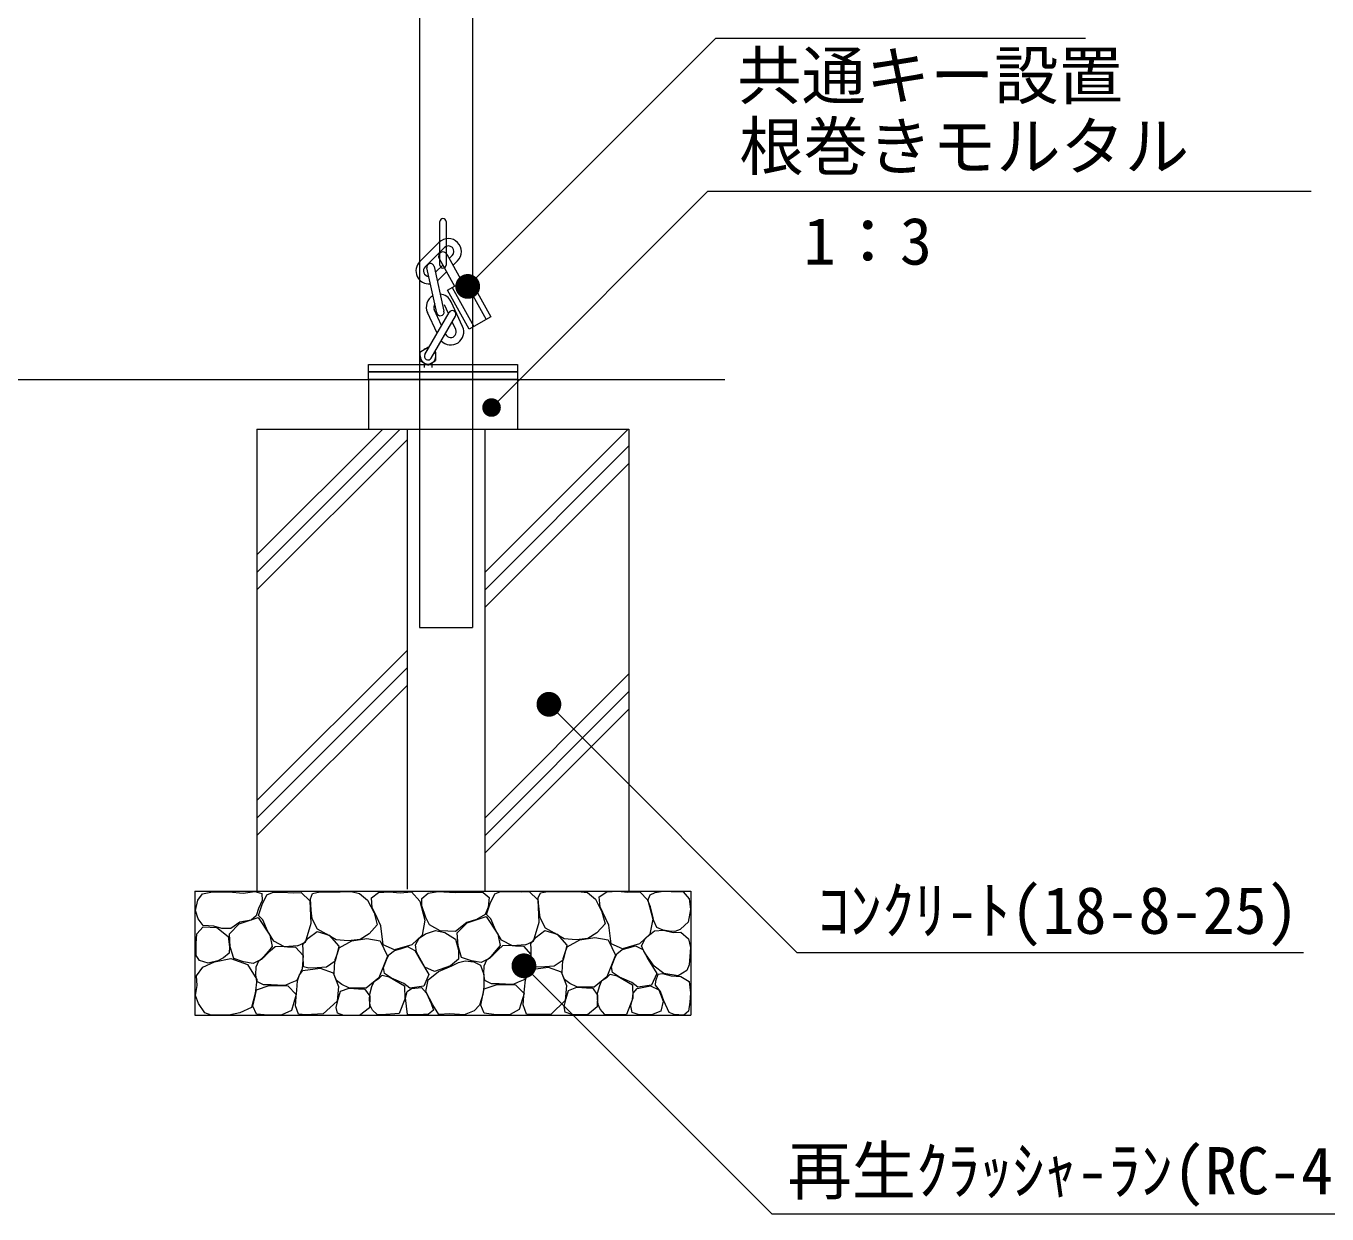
# Model space of a CAD drawing. Units: millimetres, scale not verified. Extents: x 266 to 3005, y 4223 to 6089.
# Drawn here: x 1564 to 2089, y 5048 to 5527 of the extents above; entities that cross this region are included whole.
import ezdxf
from ezdxf.enums import TextEntityAlignment as Align

# ---------------------------------------------------------------- set-up
doc = ezdxf.new("R2010")
doc.units = ezdxf.units.MM
doc.header["$LTSCALE"] = 10
for name, color, linetype, lineweight in [('0_2', 7, 'Continuous', 13), ('K-1', 2, 'Continuous', 15), ('K-2', 7, 'Continuous', 13), ('ハッチ', 4, 'Continuous', 13), ('寸法', 1, 'Continuous', 13), ('本体', 7, 'Continuous', 13)]:
    doc.layers.add(name, color=color, linetype=linetype, lineweight=lineweight)
doc.styles.add('ＭＳ ゴシック', font='')
doc.styles.get('ＭＳ ゴシック').set_extended_font_data('MS Gothic')

# ---------------------------------------------------------------- blocks, each defined once
blk = doc.blocks.new('filled_dot')
at = {"color": 0, "linetype": 'Continuous', "lineweight": -2, "const_width": 1.25}
blk.add_lwpolyline([(-0.625, 0, 1), (0.625, 0, 1)], format="xyb", close=True, dxfattribs=at)

msp = doc.modelspace()

# ---------------------------------------------------------------- linework, layer by layer
at = {"layer": '0_2', "color": 1}
msp.add_lwpolyline([(1764.9, 5148.2), (1771.98, 5141.13), (1864.9, 5048.2), (2177.16, 5048.2)], dxfattribs=at)
at = {"layer": 'K-1'}
for points in [[(1723.11, 5390.5), (1762.26, 5390.5), (1762.26, 5387.5), (1702.26, 5387.5), (1702.26, 5390.5)], [(1702.26, 5387.5), (1762.26, 5387.5), (1762.26, 5384.5), (1702.26, 5384.5)]]:
    msp.add_lwpolyline(points, close=True, dxfattribs=at)
at = {"layer": 'K-2'}
for p, q in [((1731.01, 5430.57), (1731.01, 5448.07)), ((1733.51, 5448.07), (1733.51, 5430.57)), ((1730.75, 5439.73), (1722.94, 5431.98)), ((1732.86, 5437.6), (1725.05, 5429.85)), ((1733.81, 5434.96), (1740.03, 5423.8)), ((1736.03, 5434.4), (1734.8, 5433.18)), ((1729.74, 5411.33), (1725.78, 5429.4)), ((1728.71, 5430.04), (1732.67, 5411.97)), ((1732.18, 5430.59), (1729.23, 5427.66)), ((1730.71, 5433.23), (1736.93, 5422.07)), ((1738.15, 5432.27), (1736.32, 5430.46)), ((1733.7, 5427.86), (1730.33, 5424.53)), ((1740.98, 5424.33), (1749.74, 5408.6)), ((1735.97, 5421.54), (1744.73, 5405.81)), ((1734.45, 5411.01), (1732.83, 5414.54)), ((1740.15, 5405.8), (1735.55, 5415.79)), ((1724.96, 5394.56), (1734.71, 5411.46)), ((1729.86, 5403.06), (1726.01, 5411.4)), ((1727.56, 5393.07), (1737.3, 5409.96)), ((1731.7, 5406.24), (1728.74, 5412.66)), ((1737.43, 5404.55), (1735.99, 5407.68)), ((1723.37, 5395.78), (1726.01, 5397.31)), ((1726.54, 5397.29), (1726.52, 5397.31)), ((1723.11, 5392.29), (1723.11, 5395.34)), ((1729.16, 5395.78), (1729.13, 5395.79)), ((1729.41, 5392.29), (1729.41, 5395.34)), ((1723.37, 5391.85), (1726.01, 5390.32)), ((1724.7, 5391.08), (1724.7, 5389.32)), ((1729.16, 5391.85), (1726.52, 5390.32)), ((1727.82, 5391.08), (1727.82, 5389.32))]:
    msp.add_line(p, q, dxfattribs=at)
msp.add_lwpolyline([(1734.11, 5420.5), (1742.84, 5425.37), (1751.6, 5409.64), (1742.86, 5404.77)], close=True, dxfattribs=at)
for centre, radius, start, end in [((1732.26, 5448.07), 1.25, 0, 180), ((1734.45, 5436), 5.25, 314.7585, 134.7585), ((1732.26, 5434.1), 1.77, 29.1069, 209.1069), ((1734.45, 5436), 2.25, 314.7585, 134.7585), ((1726.64, 5428.25), 5.25, 134.7585, 275.8915), ((1726.64, 5428.25), 2.25, 134.7585, 267.106), ((1727.25, 5429.72), 1.5, 12.3697, 192.3697), ((1732.26, 5430.57), 1.25, 180, 0), ((1726.64, 5428.25), 5.25, 309.6667, 314.7585), ((1730.78, 5413.6), 5.25, 118.9838, 204.7394), ((1730.78, 5413.6), 5.25, 24.7394, 85.7807), ((1730.78, 5413.6), 2.25, 144.2177, 204.7394), ((1731.21, 5411.65), 1.5, 192.3697, 12.3697), ((1736, 5410.71), 1.5, 330.025, 150.025), ((1735.39, 5403.61), 5.25, 223.2896, 24.7394), ((1735.39, 5403.61), 2.25, 204.7394, 24.7394), ((1726.26, 5393.82), 3.5, 85.8434, 94.1566), ((1726.26, 5393.82), 3.5, 145.8434, 154.1566), ((1726.26, 5393.82), 3.15, 176.1168, 31.5842), ((1726.26, 5393.82), 3.5, 205.8434, 214.1566), ((1726.26, 5393.82), 3.15, 88.4658, 119.2351), ((1726.26, 5393.82), 1.5, 150.025, 330.025), ((1726.26, 5393.82), 3.5, 25.8434, 34.1566), ((1726.26, 5393.82), 3.5, 325.8434, 334.1566), ((1726.26, 5393.82), 3.5, 265.8434, 274.1566)]:
    msp.add_arc(centre, radius, start, end, dxfattribs=at)
at = {"layer": 'ハッチ'}
for p, q in [((1657.26, 5306.73), (1715.03, 5364.5)), ((1657.26, 5313.8), (1707.96, 5364.5)), ((1749.13, 5306.67), (1806.96, 5364.5)), ((1657.26, 5299.65), (1717.78, 5360.17)), ((1749.13, 5299.6), (1807.26, 5357.73)), ((1749.13, 5292.53), (1807.26, 5350.66)), ((1657.26, 5214.8), (1717.78, 5275.32)), ((1657.26, 5207.73), (1717.78, 5268.25)), ((1657.26, 5200.66), (1717.78, 5261.18)), ((1749.13, 5207.68), (1807.26, 5265.81)), ((1749.13, 5200.61), (1807.26, 5258.74)), ((1749.13, 5193.53), (1807.26, 5251.66))]:
    msp.add_line(p, q, dxfattribs=at)
for points in [[(1656.48, 5178.08), (1659.25, 5177.38), (1659.38, 5174.47), (1657.86, 5171.31), (1656.97, 5168.28), (1654.95, 5166.63), (1650.4, 5165.75), (1646.73, 5163.22), (1643.06, 5163.22), (1639.9, 5164.11), (1635.6, 5164.49), (1633.57, 5167.14), (1632.56, 5170.55), (1633.45, 5174.6), (1635.34, 5177.25), (1638.72, 5177.81), (1645.95, 5177.99), (1651.66, 5177.51)], [(1678.93, 5172.99), (1678.81, 5175.24), (1679.69, 5177.37), (1682.57, 5177.99), (1686.57, 5177.99), (1690.82, 5177.94), (1695.28, 5178.08), (1698.59, 5177.37), (1701.85, 5174.61), (1704.48, 5169.48), (1705.73, 5164.73), (1702.48, 5161.1), (1698.85, 5158.84), (1694.09, 5158.22), (1689.2, 5158.72), (1685.32, 5160.97), (1681.69, 5162.97), (1679.56, 5167.1), (1679.18, 5170.61)], [(1703.72, 5171.55), (1703.39, 5175.53), (1706.24, 5177.8), (1710.7, 5178.02), (1715.03, 5177.6), (1719.63, 5177.94), (1722.99, 5174.21), (1724.99, 5166.57), (1723.82, 5160.59), (1719.67, 5156.61), (1712.69, 5154.61), (1708.21, 5156.61), (1707.21, 5164.24), (1704.89, 5169.22)], [(1725.4, 5167.73), (1723.73, 5172.39), (1723.73, 5175.27), (1726.33, 5177.51), (1730.34, 5178.16), (1737.23, 5177.69), (1743.94, 5177.88), (1748.5, 5177.79), (1750.83, 5175.74), (1750.55, 5171.83), (1749.25, 5168.85), (1745.8, 5166.8), (1741.89, 5165.59), (1737.32, 5161.96), (1731.08, 5162.34), (1726.8, 5164.66)], [(1770.82, 5173.38), (1770.69, 5175.64), (1771.59, 5177.54), (1774.51, 5178.09), (1778.53, 5178.15), (1782.47, 5178.14), (1786.6, 5178.14), (1790.48, 5177.76), (1793.74, 5175.01), (1796.37, 5169.88), (1797.62, 5165.12), (1794.36, 5161.49), (1790.73, 5159.24), (1785.97, 5158.61), (1781.09, 5159.11), (1777.21, 5161.37), (1773.57, 5163.37), (1771.45, 5167.5), (1771.07, 5171)], [(1795.61, 5171.94), (1795.28, 5175.93), (1798.28, 5177.95), (1802.71, 5178.27), (1806.85, 5177.92), (1811.57, 5177.95), (1814.88, 5174.6), (1816.87, 5166.96), (1815.71, 5160.99), (1811.56, 5157), (1804.58, 5155.01), (1800.09, 5157), (1799.1, 5164.64), (1796.77, 5169.62)], [(1827.84, 5162.86), (1825.78, 5162.05), (1823.5, 5162.13), (1821.01, 5162.57), (1818.44, 5163.6), (1817.26, 5166.31), (1816.68, 5168.73), (1815.94, 5171.96), (1814.91, 5174.46), (1815.8, 5176.8), (1817.8, 5177.74), (1821.01, 5178.24), (1824.31, 5178.2), (1829.04, 5177.99), (1831.58, 5175.19), (1832.09, 5170.86), (1831.07, 5165.8), (1829.74, 5164.55)], [(1661.86, 5154.1), (1658.95, 5150.76), (1655.75, 5149.16), (1651.83, 5149.74), (1647.91, 5151.2), (1646.45, 5155.84), (1646.16, 5161.07), (1650.09, 5165.14), (1657.79, 5167.61), (1662.44, 5160.49), (1663.46, 5155.99)], [(1753.74, 5154.5), (1750.84, 5151.16), (1747.64, 5149.56), (1743.71, 5150.14), (1739.79, 5151.59), (1738.34, 5156.24), (1738.05, 5161.47), (1741.97, 5165.54), (1749.67, 5168.01), (1754.32, 5160.89), (1755.34, 5156.39)], [(1646.19, 5155.79), (1646.03, 5153.29), (1643.84, 5151.42), (1641.5, 5150.17), (1637.59, 5149.23), (1634.15, 5150.32), (1632.74, 5152.35), (1632.74, 5157.2), (1633.05, 5161.1), (1635.55, 5163.92), (1641.03, 5163.6), (1645.72, 5160.01)], [(1685.26, 5147.62), (1681.49, 5147.37), (1678.2, 5147.25), (1676.01, 5147.74), (1675.89, 5152.36), (1675.89, 5154.55), (1675.77, 5156.74), (1677.96, 5159.3), (1681.49, 5161.98), (1686.36, 5160.52), (1690.26, 5156.14), (1688.8, 5150.05)], [(1721.56, 5153.66), (1721.21, 5156.66), (1722.7, 5159.39), (1725.26, 5161.06), (1729.31, 5162.47), (1733.01, 5161.59), (1737.33, 5158.95), (1738.56, 5154.46), (1738.55, 5150.84), (1735.32, 5148.22), (1728.84, 5145.86), (1724.91, 5147.68)], [(1777.15, 5148.01), (1773.38, 5147.77), (1770.09, 5147.65), (1767.9, 5148.13), (1767.77, 5152.76), (1767.77, 5154.95), (1767.65, 5157.14), (1769.84, 5159.7), (1773.38, 5162.37), (1778.25, 5160.91), (1782.14, 5156.53), (1780.68, 5150.45)], [(1813.29, 5154.12), (1812.35, 5156.2), (1813.81, 5159.02), (1815.58, 5160.68), (1817.56, 5162.35), (1821.21, 5162.56), (1825.07, 5161.62), (1828.19, 5161.73), (1831.22, 5159.02), (1832.05, 5155.58), (1831.84, 5151.93), (1831.53, 5148.6), (1830.59, 5146.31), (1827.05, 5144.22), (1821.31, 5145.06), (1817.46, 5148.08), (1814.12, 5152.56)], [(1670.64, 5141.25), (1668.61, 5140.29), (1665.53, 5140.39), (1663.03, 5140.48), (1659.95, 5140.48), (1657.25, 5141.93), (1656.87, 5144.53), (1656.96, 5147.8), (1658.02, 5150.21), (1660.43, 5152.03), (1662.64, 5154.25), (1664.57, 5155.98), (1666.88, 5156.17), (1669.58, 5155.79), (1672.85, 5155.69), (1675.84, 5152.32), (1675.45, 5147.03), (1673.33, 5142.31)], [(1691.55, 5140.65), (1689.32, 5142.26), (1688.45, 5144.62), (1688.57, 5148.09), (1688.82, 5150.7), (1689.69, 5153.18), (1690.44, 5155.42), (1695.53, 5158.27), (1701.61, 5159.14), (1706.95, 5158.27), (1709.93, 5152.07), (1706.46, 5143.38), (1701.36, 5139.16), (1694.29, 5139.28)], [(1716.47, 5141.1), (1713.46, 5142.43), (1711.56, 5143.21), (1708.66, 5145.11), (1708.33, 5147.45), (1709.56, 5150.57), (1710.45, 5152.57), (1712.68, 5154.36), (1715.13, 5155.03), (1718.03, 5155.92), (1720.93, 5154.36), (1723.16, 5150.35), (1726.61, 5144.66), (1724.5, 5139.98), (1718.92, 5139.2)], [(1762.52, 5141.65), (1760.5, 5140.69), (1757.42, 5140.78), (1754.91, 5140.88), (1751.83, 5140.88), (1749.14, 5142.32), (1748.75, 5144.92), (1748.85, 5148.2), (1749.91, 5150.6), (1752.31, 5152.43), (1754.53, 5154.64), (1756.45, 5156.38), (1758.77, 5156.57), (1761.46, 5156.18), (1764.74, 5156.09), (1767.72, 5152.72), (1767.34, 5147.43), (1765.22, 5142.71)], [(1783.44, 5141.04), (1781.2, 5142.66), (1780.33, 5145.01), (1780.46, 5148.49), (1780.71, 5151.1), (1781.58, 5153.58), (1782.32, 5155.81), (1787.41, 5158.67), (1793.5, 5159.54), (1798.84, 5158.67), (1801.82, 5152.46), (1798.34, 5143.77), (1793.25, 5139.55), (1786.17, 5139.68)], [(1808.35, 5141.49), (1805.34, 5142.83), (1803.45, 5143.61), (1800.55, 5145.5), (1800.21, 5147.84), (1801.44, 5150.96), (1802.33, 5152.97), (1804.56, 5154.75), (1807.02, 5155.42), (1809.91, 5156.31), (1812.81, 5154.75), (1815.04, 5150.74), (1818.5, 5145.06), (1816.38, 5140.38), (1810.81, 5139.6)], [(1638.76, 5128.36), (1636.29, 5129.23), (1633.68, 5133.01), (1632.51, 5136.2), (1633.1, 5140.27), (1632.95, 5144.19), (1635.42, 5147.68), (1640.22, 5149.86), (1646.76, 5151.17), (1653.44, 5148.7), (1657.22, 5142.74), (1656.5, 5137.08), (1655.04, 5131.41), (1650.39, 5129.23), (1645.89, 5128.36)], [(1676.93, 5128.43), (1674.07, 5128.69), (1672.78, 5132.07), (1673.04, 5135.7), (1673.29, 5138.43), (1673.68, 5142.2), (1674.46, 5144.53), (1675.76, 5146.35), (1682.78, 5147.26), (1687.98, 5145.31), (1690.18, 5139.86), (1689.66, 5133.89), (1683.95, 5128.82)], [(1738.48, 5149.5), (1741.25, 5150.24), (1744.71, 5149.86), (1747.38, 5148.52), (1748.71, 5144.75), (1748.71, 5139.71), (1748.27, 5136.68), (1746.94, 5132.31), (1744.79, 5130.09), (1740.79, 5128.39), (1735.08, 5128.83), (1730.64, 5128.61), (1728.12, 5132.46), (1725.31, 5137.79), (1726.28, 5142.49), (1730.53, 5145.86), (1735.85, 5148.15)], [(1768.82, 5128.51), (1765.93, 5128.69), (1764.66, 5132.47), (1764.92, 5136.1), (1765.18, 5138.83), (1765.57, 5142.59), (1766.35, 5144.93), (1767.65, 5146.75), (1774.66, 5147.66), (1779.86, 5145.71), (1782.07, 5140.26), (1781.55, 5134.28), (1775.86, 5128.76)], [(1661.79, 5128.28), (1657.06, 5128.73), (1655.59, 5132), (1656.49, 5135.94), (1657.06, 5138.53), (1662.24, 5140.22), (1669.69, 5140.11), (1673.07, 5136.62), (1671.15, 5130.2), (1667.32, 5128.5)], [(1707.53, 5128.48), (1705.78, 5128.59), (1703.82, 5130.34), (1702.94, 5132.19), (1702.62, 5134.49), (1702.72, 5136.78), (1703.6, 5139.83), (1704.47, 5141.91), (1706.55, 5143.22), (1707.75, 5144.42), (1710.59, 5143.76), (1716.81, 5140.16), (1716.92, 5134.81), (1714.63, 5129.03)], [(1753.7, 5128.46), (1748.94, 5129.13), (1747.48, 5132.39), (1748.38, 5136.34), (1748.94, 5138.93), (1754.13, 5140.62), (1761.57, 5140.51), (1764.95, 5137.01), (1763.04, 5130.59), (1759.31, 5128.59)], [(1799.65, 5128.49), (1797.51, 5128.54), (1795.7, 5130.73), (1794.83, 5132.59), (1794.5, 5134.88), (1794.61, 5137.17), (1795.48, 5140.23), (1796.36, 5142.3), (1798.43, 5143.61), (1799.63, 5144.81), (1802.47, 5144.16), (1808.7, 5140.56), (1808.81, 5135.21), (1806.2, 5128.64)], [(1810.95, 5128.52), (1808.49, 5129.41), (1808.07, 5132.01), (1808.7, 5134.72), (1809.01, 5137.22), (1810.57, 5138.99), (1813.18, 5139.62), (1815.89, 5140.14), (1819.23, 5138.47), (1821.1, 5133.99), (1820.16, 5129.93), (1816.4, 5128.47)], [(1818.07, 5142.16), (1818.98, 5144.81), (1820.81, 5145.11), (1824.27, 5144.2), (1828.13, 5143.89), (1831.59, 5141.86), (1832.1, 5137.29), (1831.79, 5133.53), (1831.28, 5129.87), (1829.35, 5128.35), (1825.45, 5128.52), (1823.45, 5129.36), (1821.32, 5134.14), (1820, 5137.8), (1817.97, 5140.34)], [(1692.3, 5128.23), (1689.69, 5129.1), (1689.19, 5131.46), (1690.06, 5134.69), (1690.93, 5137.92), (1694.41, 5139.16), (1698.26, 5138.91), (1700.62, 5138.91), (1702.73, 5135.93), (1702.61, 5131.21), (1698.63, 5128.23)], [(1717.18, 5135.28), (1717.79, 5137.89), (1719.62, 5139), (1723.56, 5139.39), (1725.67, 5137.11), (1727.44, 5132.95), (1728.39, 5130.35), (1726.44, 5128.68), (1722.34, 5128.41), (1717.95, 5128.57)], [(1784.16, 5128.51), (1781.58, 5129.5), (1781.08, 5131.86), (1781.95, 5135.08), (1782.82, 5138.31), (1786.29, 5139.55), (1790.14, 5139.3), (1792.5, 5139.3), (1794.62, 5136.33), (1794.49, 5131.61), (1790.59, 5128.46)]]:
    msp.add_lwpolyline(points, close=True, dxfattribs=at)
for points in [[(1673.63, 5156.28), (1668.4, 5155.84), (1664.04, 5158.17), (1661.57, 5162.24), (1659.68, 5166.74), (1657.93, 5168.48), (1659.39, 5172.84), (1661.28, 5176.76), (1663.6, 5177.78), (1667.38, 5177.92), (1671.89, 5177.63), (1675.08, 5177.78), (1678.57, 5174.44), (1679.01, 5165.29), (1676.68, 5157.59), (1673.5, 5156.11)], [(1765.52, 5156.68), (1760.28, 5156.24), (1755.92, 5158.56), (1753.45, 5162.63), (1751.56, 5167.13), (1749.82, 5168.88), (1751.27, 5173.24), (1753.16, 5177.16), (1755.25, 5177.96), (1759.31, 5178.19), (1763.77, 5178.03), (1766.97, 5178.17), (1770.46, 5174.83), (1770.89, 5165.68), (1768.57, 5157.98), (1765.38, 5156.5)]]:
    msp.add_lwpolyline(points, dxfattribs=at)
at = {"layer": '寸法'}
for points in [[(1742.24, 5421.96), (1749.31, 5429.03), (1842.24, 5521.96), (1991.33, 5521.96)], [(1751.85, 5373.16), (1757.16, 5378.47), (1839, 5460.32), (2082.33, 5460.32)], [(1774.98, 5253.57), (1782.05, 5246.5), (1874.98, 5153.57), (2079.14, 5153.57)]]:
    msp.add_lwpolyline(points, dxfattribs=at)
at = {"layer": '本体'}
for p, q in [((1722.78, 5695.17), (1722.78, 5284.5)), ((1744.13, 5695.17), (1744.13, 5284.5)), ((1283.19, 5384.5), (1845.89, 5384.5)), ((1702.26, 5384.5), (1702.26, 5364.5)), ((1762.26, 5384.5), (1762.26, 5364.5)), ((1800.6, 5384.5), (1841.44, 5384.5)), ((1657.26, 5364.5), (1657.26, 5178.32)), ((1657.26, 5364.5), (1807.26, 5364.5)), ((1702.26, 5364.5), (1717.78, 5364.5)), ((1717.78, 5364.5), (1717.78, 5179.1)), ((1749.13, 5364.5), (1749.13, 5178.25)), ((1749.13, 5364.5), (1762.26, 5364.5)), ((1807.26, 5364.5), (1807.26, 5178.32)), ((1722.78, 5284.5), (1744.13, 5284.5)), ((1632.26, 5178.32), (1832.26, 5178.32)), ((1632.26, 5178.32), (1632.26, 5128.32)), ((1832.26, 5178.32), (1832.26, 5128.32)), ((1832.26, 5178.32), (1832.26, 5128.32)), ((1632.26, 5128.32), (1832.26, 5128.32))]:
    msp.add_line(p, q, dxfattribs=at)

# ---------------------------------------------------------------- block references
at = {"layer": '0_2', "color": 1, "xscale": 4, "yscale": 4, "rotation": 315}
msp.add_blockref('filled_dot', (1764.9, 5148.2), dxfattribs=at)
at = {"layer": '寸法'}
for p, xscale, yscale, rotation in [((1742.24, 5421.96), 4, 4, 45), ((1751.85, 5373.16), 3, 3, 45), ((1774.98, 5253.57), 4, 4, 315)]:
    msp.add_blockref('filled_dot', p, dxfattribs=dict(at, xscale=xscale, yscale=yscale, rotation=rotation))

# ---------------------------------------------------------------- texts
at = {"layer": '寸法', "color": 3, "style": 'ＭＳ ゴシック'}
for s, p in [('共通キー設置', (1850.95, 5491.79)), ('根巻きモルタル', (1851.77, 5463.25)), ('1：3', (1877.67, 5425.05)), ('ｺﾝｸﾘ-ﾄ(18-8-25)', (1883.34, 5155.37)), ('再生ｸﾗｯｼｬ-ﾗﾝ(RC-40)基礎', (1871.13, 5050.44))]:
    msp.add_text(s, height=18.99, dxfattribs=at).set_placement(p, align=Align.BOTTOM_LEFT)

doc.saveas('drawing.dxf')
